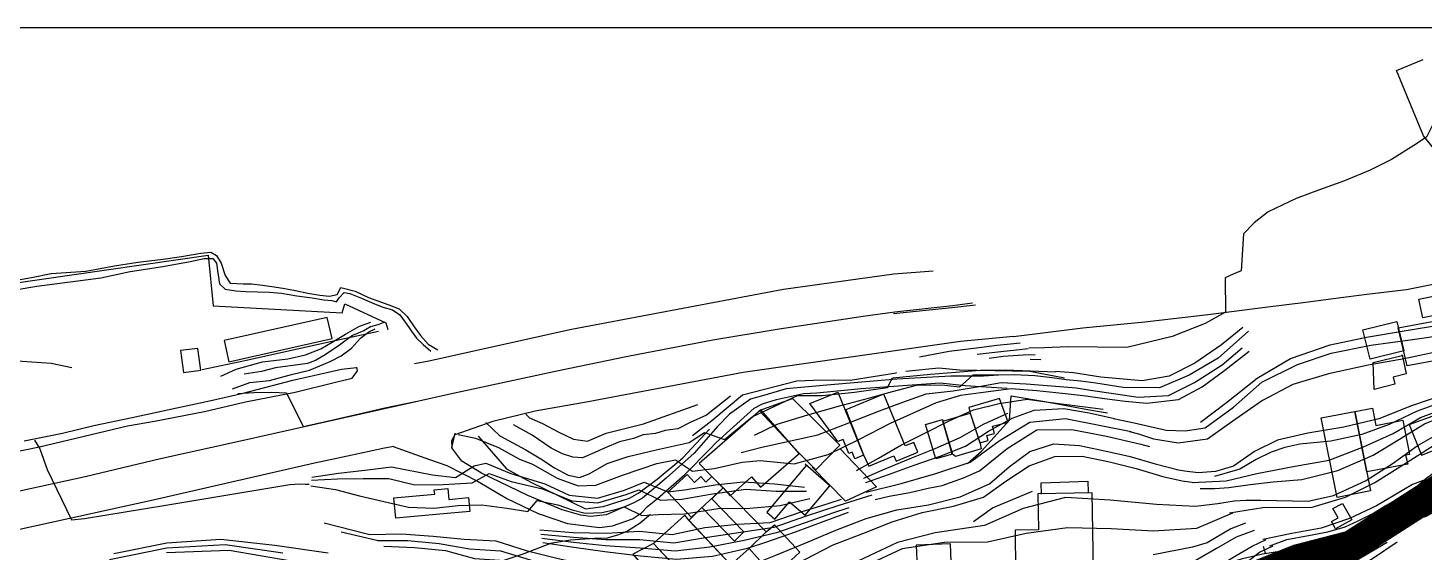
# Model space of a CAD drawing. Header units: millimetres. Extents: x 387 to 811, y 539 to 827.
# Drawn here: x 716.45 to 722.88, y 690.21 to 692.63 of the extents above; entities that cross this region are included whole.
import ezdxf

# ---------------------------------------------------------------- set-up
doc = ezdxf.new("R2010")
doc.units = ezdxf.units.MM
doc.layers.add('7', color=8, linetype='Continuous')

msp = doc.modelspace()

# ---------------------------------------------------------------- linework, layer by layer
msp.add_line((725.7637, 692.6285, 74.5159), (712.1715, 692.6285, 74.5159))
at = {"layer": '7', "extrusion": (0.029306, 0.001412, 0.999569)}
for points, elevation in [([(656.4904, -753.3362), (656.3698, -753), (656.5411, -752.8744), (656.8467, -752.7648), (656.8915, -752.8897)], 95.4171), ([(656.7737, -753.0209), (656.6901, -752.975), (656.5339, -752.8878), (656.4989, -752.8274), (656.4396, -752.7213), (656.394, -752.6207), (656.3518, -752.4999), (656.3156, -752.3827), (656.2801, -752.2733), (656.2259, -752.1414), (656.1772, -752.0754), (656.1296, -752.0233), (655.96, -752.0047), (655.947, -751.9665), (655.9312, -751.9297), (655.774, -751.9242), (655.7259, -751.8273), (655.6738, -751.6723), (655.6333, -751.461), (655.6495, -751.1895), (655.6489, -751.0822), (655.6507, -751.0103)], 95.4171), ([(655.7082, -750.9423), (655.7335, -751.2632), (655.7465, -751.5501), (655.767, -751.8555), (655.7873, -752.1067), (655.8014, -752.2958), (655.8116, -752.4213), (655.8259, -752.5897), (655.8374, -752.7614), (655.8599, -752.9085), (655.8815, -753.0653), (655.8998, -753.2087), (655.9125, -753.3081), (655.9415, -753.4563), (655.974, -753.5822), (656.0106, -753.7149), (656.0405, -753.837)], 95.4171), ([(655.2142, -745.2596), (656.0682, -745.2325), (656.2613, -747.259), (656.0273, -747.2698), (655.9653, -747.8623), (656.0072, -747.8764), (655.9109, -748.0615), (655.8797, -748.0693)], 95.2605), ([(655.3084, -751.3844), (655.284, -751.4783), (655.2428, -751.6242), (655.2363, -751.7119), (655.2456, -751.8037), (655.3351, -751.939), (655.4426, -752.075), (655.5162, -752.2428), (655.5613, -752.4003), (655.5885, -752.5857), (655.6056, -752.7677), (655.6231, -752.9499), (655.643, -753.1318), (655.6726, -753.3127), (655.7365, -753.5124), (655.8091, -753.7087), (655.8425, -753.9166), (655.859, -754.0391)], 95.4171), ([(655.2722, -751.7845), (655.3572, -751.9079), (655.4625, -752.0552), (655.5452, -752.2125), (655.599, -752.3982), (655.6272, -752.5662), (655.6481, -752.7423), (655.668, -752.9188), (655.6892, -753.0952), (655.7174, -753.2709), (655.7747, -753.4701), (655.8388, -753.6673), (655.8694, -753.8735), (655.8868, -754.0081)], 95.4171), ([(655.7957, -754.1096), (655.7908, -754.067), (655.7718, -753.901), (655.7541, -753.7377), (655.6935, -753.5723), (655.6433, -753.4121), (655.5998, -753.2488), (655.5739, -753.0805), (655.548, -752.9101), (655.5197, -752.7358), (655.4971, -752.5677), (655.4661, -752.3844), (655.4254, -752.2179), (655.3582, -752.0746), (655.2778, -751.9439), (655.1929, -751.8119), (655.1808, -751.6771), (655.2048, -751.5654), (655.2312, -751.4978), (655.2446, -751.4567)], 95.4171), ([(655.7028, -752.8297), (655.79, -752.8165), (655.8107, -752.9522), (655.7265, -752.9852), (655.7028, -752.8297)], 95.4171), ([(655.6422, -754.2805), (655.6393, -754.2263), (655.6315, -754.0988), (655.6202, -753.9436), (655.5901, -753.7525), (655.5435, -753.5862), (655.496, -753.423), (655.4511, -753.2696), (655.399, -753.0967), (655.3491, -752.9238), (655.3016, -752.7585), (655.2483, -752.605), (655.2183, -752.4421), (655.1985, -752.2763), (655.1729, -752.1343), (655.1253, -752.0255), (655.0631, -751.9256), (655.0424, -751.8419), (655.0405, -751.7624), (655.0509, -751.7003), (655.059, -751.6623)], 95.4171), ([(655.4867, -752.7478), (655.6636, -752.7152), (655.6939, -752.9396), (655.6229, -752.9488), (655.5726, -752.975), (655.5749, -752.9922), (655.52, -752.9996), (655.4867, -752.7478)], 95.4171), ([(655.6996, -751.9996), (655.6246, -751.8976), (655.546, -751.7712), (655.4914, -751.6498), (655.4758, -751.5249), (655.5019, -751.3351), (655.5271, -751.2107), (655.5373, -751.1282)], 95.4171), ([(655.6801, -752.0247), (655.5632, -751.8789), (655.4919, -751.7419), (655.4392, -751.6029), (655.4493, -751.4353), (655.4761, -751.3111), (655.4871, -751.2429), (655.4979, -751.1748)], 95.4171), ([(654.9967, -751.733), (654.9978, -751.8889), (655.0235, -752.032), (655.0483, -752.2014), (655.069, -752.3674), (655.1235, -752.5288), (655.1777, -752.6679), (655.246, -752.7972), (655.3022, -752.9739), (655.3511, -753.146), (655.3987, -753.3111), (655.4523, -753.478), (655.5009, -753.6441), (655.5453, -753.8064), (655.5736, -753.9783)], 95.4171), ([(655.6182, -754.2626), (655.6101, -754.1058), (655.595, -753.9421), (655.57, -753.7833), (655.5124, -753.583), (655.4609, -753.4161), (655.4182, -753.2683), (655.3746, -753.1219), (655.323, -752.938), (655.2752, -752.7839), (655.2205, -752.6518), (655.1807, -752.5239), (655.1563, -752.3792), (655.1487, -752.2367), (655.137, -752.1659), (655.1186, -752.1024), (655.088, -752.0314), (655.0481, -751.9543), (655.0199, -751.8367)], 95.4171), ([(654.6367, -752.1307), (654.6691, -752.2635), (654.6941, -752.3303), (654.7084, -752.3835), (654.7301, -752.4386), (654.7456, -752.4733), (654.7618, -752.5144), (654.7854, -752.5519), (654.8166, -752.6031), (654.8472, -752.6481), (654.8848, -752.7054), (654.9178, -752.7495), (654.9626, -752.807), (654.9913, -752.8505), (655.0232, -752.9009), (655.0493, -752.9406), (655.0802, -753.0006), (655.1179, -753.0818), (655.1348, -753.1268), (655.1669, -753.2226), (655.1956, -753.3138), (655.2346, -753.417), (655.2691, -753.4998), (655.3073, -753.6022), (655.3425, -753.7113), (655.3731, -753.8072), (655.3996, -753.8753), (655.4292, -753.9689), (655.4543, -754.0436), (655.4859, -754.1299), (655.5092, -754.2087), (655.5361, -754.2982), (655.5596, -754.37), (655.5601, -754.3719)], 95.4171), ([(655.525, -752.5786), (655.6616, -752.5524), (655.6916, -752.7099), (655.5553, -752.7352), (655.525, -752.5786)], 95.4171), ([(655.4586, -751.2191), (655.4442, -751.2852), (655.4217, -751.4006), (655.4023, -751.502), (655.4032, -751.643), (655.4566, -751.7657), (655.5321, -751.8971), (655.6049, -751.993)], 95.4171), ([(654.9671, -751.767), (654.9648, -751.836), (654.966, -751.9005), (654.9751, -751.9991), (654.9827, -752.1047), (654.9868, -752.2384), (655.0197, -752.4054), (655.0821, -752.5709), (655.1504, -752.6962), (655.2152, -752.8147), (655.2806, -752.998), (655.3414, -753.2051), (655.3863, -753.3585), (655.4335, -753.5326), (655.4853, -753.6846), (655.5325, -753.8986), (655.5519, -754.0146)], 95.4171), ([(654.8947, -751.8449), (654.9037, -751.9208), (654.904, -751.9768), (654.9006, -752.0437), (654.886, -752.2627), (654.9063, -752.3807), (654.9657, -752.5303), (655.039, -752.6564), (655.116, -752.7765), (655.1723, -752.8856), (655.2339, -753.054), (655.3044, -753.2755), (655.3696, -753.5261), (655.4232, -753.693), (655.4633, -753.8705), (655.4989, -754.0342), (655.532, -754.2071), (655.5196, -754.2337)], 95.4171), ([(655.42, -751.2622), (655.4028, -751.3471), (655.386, -751.4423), (655.3725, -751.5409), (655.3823, -751.6877), (655.4349, -751.7989), (655.5066, -751.9077), (655.5892, -752.0235)], 95.4171), ([(654.8485, -751.8974), (654.8657, -752.0524), (654.8562, -752.2791), (654.8952, -752.435), (654.9571, -752.5735), (655.0395, -752.721), (655.1163, -752.8557), (655.1788, -752.9855), (655.2418, -753.1795), (655.2933, -753.3446), (655.3386, -753.5227), (655.3787, -753.6606), (655.417, -753.8214), (655.4453, -753.9221), (655.4685, -754.0033), (655.4813, -754.075), (655.4806, -754.1197), (655.3718, -754.1613)], 95.4171), ([(655.5343, -752.7266), (655.5374, -752.7269), (655.449, -752.741), (655.4375, -752.681), (655.4037, -752.6874), (655.3852, -752.5906), (655.5085, -752.5916), (655.5343, -752.7266)], 95.4171), ([(655.2654, -752.3407), (655.2878, -752.497), (654.9192, -752.5512), (654.896, -752.3956), (655.2654, -752.3407)], 95.4171), ([(655.2878, -752.497), (655.2996, -752.5788), (655.2188, -752.5909), (655.2374, -752.7152), (655.0781, -752.7391), (655.0753, -752.7198), (655.033, -752.7282), (655.033, -752.7282), (655.0069, -752.5392), (655.2878, -752.497)], 95.4171), ([(655.0718, -752.7944), (655.1007, -752.8771), (655.147, -752.8608), (655.1705, -752.9138), (655.2548, -752.872), (655.2144, -752.7422), (655.2156, -752.7439), (655.0718, -752.7944)], 95.4171), ([(654.9552, -752.7961), (654.9385, -752.7452), (654.8494, -752.5753), (654.7961, -752.4487), (654.7588, -752.3164), (654.7407, -752.1801), (654.7184, -752.0446)], 95.4171), ([(654.6879, -752.0751), (654.7135, -752.1547), (654.7268, -752.2553), (654.7394, -752.346), (654.7589, -752.4274), (654.7838, -752.4875), (654.8142, -752.5564), (654.8473, -752.6162), (654.8696, -752.6625), (654.8753, -752.692), (654.7823, -752.7556), (654.7887, -752.8009), (654.8131, -752.8472), (654.8522, -752.9275), (654.8886, -752.9961)], 95.4171), ([(654.7526, -752.3816), (654.7865, -752.3651), (654.8015, -752.396), (654.8454, -752.3746), (654.8677, -752.4203), (654.7899, -752.4583), (654.7526, -752.3816)], 95.4171), ([(654.5078, -752.2757), (654.5707, -752.4096), (654.6787, -752.6173)], 95.4171), ([(654.4934, -752.2926), (654.5158, -752.3537), (654.559, -752.4582), (654.6096, -752.5499), (654.6781, -752.662)], 95.4171)]:
    msp.add_lwpolyline(points, dxfattribs=dict(at, elevation=elevation))
at = {"layer": '7', "const_width": 0.1416, "elevation": 74.5159}
msp.add_lwpolyline([(716.2757, 689.4368), (716.5202, 689.6104), (716.7883, 689.6972), (717.1194, 689.7366), (717.3954, 689.6262), (718.042, 689.3421), (718.2706, 689.2869), (718.4126, 689.2711), (718.9172, 689.3263), (719.6145, 689.5011), (720.4267, 689.8246), (720.7736, 689.864), (721.2861, 689.8088), (721.4095, 689.8091), (721.788, 689.9748), (722.3005, 690.18), (722.5452, 690.2434), (723.1131, 690.6074), (724.5683, 691.1935), (725.2693, 691.3623)], dxfattribs=at)
at = {"layer": '7'}
for points in [[(716.6529, 691.0633, 73.404), (716.5566, 691.0831, 73.4075), (716.1996, 691.1079, 73.4154), (715.4579, 691.223, 73.4352), (715.3642, 691.2967, 73.4325), (714.9609, 691.5784, 73.4242), (714.7222, 691.7369, 73.4204), (714.3314, 692.078, 73.4302), (714.2786, 692.1896, 73.4332), (714.2549, 692.3481, 73.4355)], [(716.2995, 691.4075, 73.3686), (716.4915, 691.439, 73.3629), (716.785, 691.4781, 73.3542), (716.9201, 691.5068, 73.3502), (717.0711, 691.5289, 73.3458), (717.1968, 691.5523, 73.342), (717.2621, 691.5671, 73.3401), (717.3022, 691.5659, 73.3389), (717.3191, 691.5448, 73.3385), (717.3254, 691.5004, 73.3383), (717.3323, 691.4502, 73.3382), (717.3579, 691.4259, 73.3375), (717.4068, 691.4178, 73.3361), (717.4514, 691.4147, 73.3348), (717.509, 691.4123, 73.3331), (717.5626, 691.4117, 73.3315), (717.6174, 691.4073, 73.3299), (717.6883, 691.3938, 73.3279), (717.7588, 691.3849, 73.3258), (717.8125, 691.3758, 73.3242), (717.8494, 691.3735, 73.3232), (717.8716, 691.3667, 73.3225), (717.8834, 691.3845, 73.3221), (717.9061, 691.4091, 73.3214), (717.9321, 691.4059, 73.3207), (717.9862, 691.3843, 73.3191), (718.036, 691.3623, 73.3177), (718.0842, 691.3424, 73.3163), (718.129, 691.3299, 73.315), (718.1627, 691.307, 73.3141), (718.1878, 691.2739, 73.3134), (718.2168, 691.2314, 73.3126), (718.2391, 691.1988, 73.312), (718.27, 691.1704, 73.3111), (718.3063, 691.1393, 73.3101)], [(716.3803, 691.4637, 73.3437), (716.4658, 691.4785, 73.3411), (716.5571, 691.4969, 73.3384), (716.7165, 691.5087, 73.3337), (716.8482, 691.533, 73.3299), (716.956, 691.5493, 73.3267), (717.0721, 691.5637, 73.3232), (717.1566, 691.575, 73.3208), (717.247, 691.5909, 73.3181), (717.2918, 691.5955, 73.3168), (717.3188, 691.581, 73.316), (717.3406, 691.545, 73.3154), (717.3591, 691.4874, 73.3149), (717.3819, 691.4529, 73.3143), (717.4412, 691.4491, 73.3126), (717.4803, 691.4491, 73.3114), (717.5305, 691.4443, 73.31), (717.5732, 691.4372, 73.3087), (717.6243, 691.4303, 73.3072), (717.6829, 691.4184, 73.3055), (717.7384, 691.4067, 73.3039), (717.7951, 691.3979, 73.3023), (717.8393, 691.3925, 73.301), (717.8738, 691.4005, 73.3), (717.8904, 691.4321, 73.2994), (717.9579, 691.4156, 73.2975), (718.0187, 691.3874, 73.2957), (718.0575, 691.3725, 73.2946), (718.1127, 691.3536, 73.293), (718.1603, 691.3339, 73.2917), (718.1969, 691.2994, 73.2906), (718.2296, 691.2519, 73.2897), (718.2582, 691.2113, 73.289), (718.2938, 691.1712, 73.288), (718.3381, 691.1461, 73.2867)], [(718.2302, 691.083, 73.4807), (718.2302, 691.083, 73.4807), (718.2967, 691.0944, 73.4771), (718.9529, 691.2408, 73.4373), (719.9299, 691.4254, 73.4007), (720.438, 691.4955, 73.3736), (720.6191, 691.5103, 73.3535)], [(716.3262, 690.4784, 73.6383), (716.7133, 690.5626, 73.6017), (717.0603, 690.6445, 73.5717), (717.4156, 690.7228, 73.5437), (718.4009, 690.9451, 73.4727), (718.8942, 691.05, 73.4507), (719.2128, 691.1168, 73.4402), (719.6053, 691.1913, 73.4101), (719.9104, 691.2431, 73.4029), (720.2974, 691.301, 73.3868), (720.4422, 691.3204, 73.3834), (720.7086, 691.3495, 73.367), (720.8, 691.3623, 73.3529)], [(720.8138, 691.3508, 73.3547), (720.7061, 691.3388, 73.1946), (720.4372, 691.3109, 73.2025)], [(717.252, 691.055, 73.4605), (717.4568, 691.0975, 73.467), (717.8223, 691.1795, 73.4972), (718.0641, 691.231, 73.4936)], [(717.338, 691.0249, 73.4284), (717.4094, 691.0561, 73.4263), (717.53, 691.0902, 73.4227), (717.6463, 691.1045, 73.4192), (717.7288, 691.1223, 73.4168), (717.7986, 691.1498, 73.4147), (717.8506, 691.1813, 73.4131), (717.9123, 691.218, 73.4113), (717.977, 691.2552, 73.4093), (718.0288, 691.2738, 73.4078)], [(717.3925, 690.966, 73.4717), (717.472, 690.9947, 73.4694), (717.5619, 691.005, 73.4667), (717.6638, 691.0321, 73.4637), (717.7474, 691.0513, 73.4612), (717.8421, 691.0916, 73.4584), (717.8933, 691.1186, 73.4569), (717.9406, 691.1539, 73.4554), (717.9825, 691.199, 73.4541), (718.0202, 691.229, 73.453), (718.0493, 691.2423, 73.4521)], [(718.0921, 691.2728, 73.4284), (718.0612, 691.2609, 73.4293), (718.0274, 691.2517, 73.4303), (717.9971, 691.234, 73.4312), (717.9443, 691.2111, 73.4328), (717.8849, 691.1672, 73.4346), (717.8194, 691.1228, 73.4366), (717.7742, 691.0963, 73.4379), (717.738, 691.0824, 73.439), (717.5897, 691.063, 73.4434), (717.5255, 691.0456, 73.4453), (717.4452, 691.0336, 73.4477)], [(720.9894, 691.2068, 73.3361), (720.7459, 691.1838, 73.3707), (719.7439, 691.0409, 73.4153), (719.0305, 690.9066, 73.4422), (718.7867, 690.8629, 73.2515), (718.5914, 690.8152, 73.2573), (718.4166, 690.7547, 73.4687), (718.4007, 690.7259, 73.4697), (718.4023, 690.6948, 73.4809)], [(720.5568, 691.1139, 73.2217), (720.6925, 691.1389, 73.2177), (720.8314, 691.1568, 73.2136), (720.913, 691.1675, 73.2112), (720.9751, 691.173, 73.2094), (721.0206, 691.1775, 73.208)], [(720.8226, 691.1257, 73.2363), (720.9308, 691.1374, 73.2332), (721.0026, 691.1454, 73.231), (721.057, 691.1525, 73.2294)], [(720.8767, 691.1071, 73.2572), (720.9422, 691.1162, 73.2553), (721.034, 691.1232, 73.2526), (721.0885, 691.1236, 73.251)], [(721.1159, 691.1004, 73.2726), (721.0657, 691.1017, 73.2741)], [(716.2911, 690.6565, 73.6382), (716.5027, 690.6982, 73.6221), (716.9092, 690.796, 73.5835), (717.0325, 690.8177, 73.5725), (717.2625, 690.8617, 73.5464), (717.4519, 690.9066, 73.5289), (717.6811, 690.9514, 73.5075), (717.8673, 690.9975, 73.4921), (717.9435, 691.0155, 73.4851), (717.9676, 691.0493, 73.4848), (717.9662, 691.0548, 73.4849), (717.9642, 691.0665, 73.4851)], [(716.433, 690.7263, 73.6537), (716.6091, 690.7612, 73.6364), (716.7531, 690.7974, 73.6227), (716.9301, 690.834, 73.5966), (717.0925, 690.8697, 73.5821), (717.2862, 690.9105, 73.5642), (717.441, 690.9455, 73.559), (717.6701, 691.0066, 73.5423), (717.8941, 691.0571, 73.5078), (717.9626, 691.0638, 73.5056)], [(720.9199, 691.0291, 73.3624), (720.851, 691.024, 73.3649), (720.7008, 691.0251, 73.3639), (720.4524, 691.0101, 73.364), (720.1298, 690.9828, 73.3758), (719.9429, 690.9661, 73.3893), (719.8437, 690.9376, 73.3925), (719.7781, 690.9185, 73.3969), (719.6809, 690.8501, 73.4151), (719.6267, 690.7929, 73.4229), (719.5184, 690.6699, 73.4585), (719.3898, 690.5549, 73.4838), (719.2802, 690.4631, 73.5109), (719.2403, 690.4404, 73.5141), (719.1132, 690.3861, 73.5428), (719.0408, 690.3781, 73.5454), (718.9961, 690.3836, 73.5472), (718.9103, 690.4093, 73.551), (718.7526, 690.474, 73.5356), (718.5392, 690.5772, 73.5141), (718.4481, 690.633, 73.5052), (718.4023, 690.6948, 73.4809), (718.4185, 690.7616, 73.4727)], [(718.5583, 690.8112, 73.3929), (718.6228, 690.7497, 73.3911), (718.7438, 690.6849, 73.3877), (718.8119, 690.6435, 73.3857), (718.8754, 690.6015, 73.3839), (718.9383, 690.5683, 73.3821), (718.9899, 690.5582, 73.3806), (719.0354, 690.575, 73.3793), (719.1176, 690.622, 73.3768), (719.2143, 690.6548, 73.3739), (719.3433, 690.6856, 73.3701), (719.4959, 690.7189, 73.3656), (719.5665, 690.7655, 73.3634), (719.658, 690.7322, 73.3608), (719.7861, 690.837, 73.3569), (719.9938, 690.9361, 73.3507), (720.1087, 690.9353, 73.3473), (720.2573, 690.9504, 73.3429), (720.4095, 690.9722, 73.3384), (720.4328, 691.0165, 73.3377), (720.6068, 691.0337, 73.3325), (720.722, 691.0431, 73.3292), (720.8371, 691.0523, 73.3258), (720.9521, 691.0537, 73.3224), (721.0675, 691.0493, 73.319), (721.1828, 691.045, 73.3156)], [(719.5109, 690.7516, 73.3821), (719.6007, 690.82, 73.4218), (719.7416, 690.9389, 73.3926), (719.9908, 691.0024, 73.3619), (720.0675, 691.0067, 73.3592), (720.1616, 691.0073, 73.356), (720.2368, 691.0057, 73.358), (720.4493, 691.0403, 73.3553), (720.45, 691.0411, 73.3553)], [(721.2318, 691.0079, 73.3367), (721.1673, 691.0171, 73.3386), (721.0871, 691.0258, 73.3409), (720.994, 691.0305, 73.3436), (720.8024, 691.0296, 73.3492), (720.7399, 690.9744, 73.3512), (720.6586, 690.9837, 73.3535), (720.5405, 690.981, 73.357), (720.4304, 690.9519, 73.3603), (720.3204, 690.9221, 73.3635), (720.1813, 690.8848, 73.3677), (720.0412, 690.8451, 73.3718), (719.8987, 690.8016, 73.3761), (719.7946, 690.7516, 73.3792)], [(720.4939, 691.0475, 73.3538), (720.6453, 691.0622, 73.3531), (720.7407, 691.0532, 73.3587), (721.0651, 691.0479, 73.3588), (721.1843, 691.0241, 73.3614), (721.2247, 691.0165, 73.3795)], [(718.1325, 690.7005, 73.4892), (718.2992, 690.6403, 73.493), (718.3798, 690.613, 73.4985), (718.5233, 690.5398, 73.5096), (718.6554, 690.4612, 73.5279), (718.7995, 690.3917, 73.5435), (718.9358, 690.3457, 73.551), (719.0821, 690.3276, 73.5452), (719.1418, 690.3356, 73.543), (719.234, 690.3666, 73.5377), (719.2766, 690.3944, 73.5367), (719.3035, 690.4245, 73.5341), (719.3496, 690.461, 73.5217), (719.4758, 690.5722, 73.4853), (719.5907, 690.6882, 73.4582), (719.6196, 690.7182, 73.4443), (719.7955, 690.8772, 73.3978), (719.834, 690.8966, 73.3922), (719.8985, 690.9168, 73.3833), (720.0229, 690.9448, 73.3724), (720.0841, 690.9475, 73.3702), (720.2875, 690.9683, 73.3629), (720.6513, 690.9944, 73.3584), (720.767, 690.9821, 73.3607), (720.9599, 690.9699, 73.1877)], [(718.4317, 690.7564, 73.464), (718.511, 690.7386, 73.4617), (718.6177, 690.6956, 73.4586), (718.7134, 690.6425, 73.4559), (718.7735, 690.6186, 73.4542), (718.8877, 690.5553, 73.4509), (718.9838, 690.5189, 73.4482), (719.0661, 690.5219, 73.4457), (719.1878, 690.5684, 73.4421), (719.3469, 690.6228, 73.4374), (719.4331, 690.6384, 73.4348), (719.5108, 690.5861, 73.4326), (719.6107, 690.5998, 73.4297), (719.7396, 690.6278, 73.4258), (719.8223, 690.6359, 73.4234), (719.979, 690.6203, 73.4188), (720.1356, 690.6634, 73.4142), (720.2805, 690.7345, 73.4098), (720.4231, 690.8083, 73.4056), (720.5291, 690.8561, 73.4024), (720.635, 690.9034, 73.3992), (720.7461, 690.9369, 73.3959), (720.8627, 690.9518, 73.3925), (720.9792, 690.9671, 73.389), (721.0961, 690.958, 73.3856), (721.2131, 690.9457, 73.3822), (721.3241, 690.9344, 73.379)], [(719.7352, 690.6728, 73.4035), (719.8305, 690.6969, 73.4006), (720.0884, 690.7543, 73.393), (720.2309, 690.8096, 73.3888), (720.3717, 690.8653, 73.3845), (720.4797, 690.9042, 73.3813), (720.5877, 690.9423, 73.3781), (720.7118, 690.9565, 73.3744), (720.8218, 690.9748, 73.3712), (720.932, 690.9954, 73.3679), (721.0482, 690.9898, 73.3645), (721.1646, 690.9803, 73.3611), (721.2787, 690.9709, 73.3578)], [(717.4174, 690.9439, 73.4935), (717.4899, 690.9499, 73.4914), (717.5737, 690.9505, 73.4889), (717.6402, 690.948, 73.4869), (717.7174, 690.7925, 73.4849), (717.8087, 690.8119, 73.4822), (717.9752, 690.8502, 73.4773), (718.0943, 690.8782, 73.4737), (718.2357, 690.9084, 73.4695)], [(719.6863, 690.9319, 73.3148), (719.5754, 690.8447, 73.3182), (719.4995, 690.8105, 73.3204), (719.4441, 690.7819, 73.3221), (719.3845, 690.7747, 73.3239), (719.3409, 690.7602, 73.3252), (719.2842, 690.7546, 73.3268), (719.2386, 690.7377, 73.3282), (719.1742, 690.7225, 73.3301), (719.109, 690.6938, 73.3321), (719.0604, 690.6733, 73.3335), (719.0047, 690.6489, 73.3352), (718.9604, 690.6509, 73.3365), (718.9116, 690.667, 73.3379), (718.8604, 690.6925, 73.3394), (718.7718, 690.7528, 73.3419), (718.6867, 690.8003, 73.3443)], [(720.2656, 690.5904, 73.4554), (720.367, 690.6474, 73.4523), (720.4742, 690.7076, 73.4491), (720.584, 690.763, 73.4458), (720.6937, 690.8188, 73.4425), (720.8048, 690.8697, 73.4391), (720.923, 690.8983, 73.4356), (721.0519, 690.9185, 73.4318), (721.1499, 690.9049, 73.429), (721.3067, 690.8852, 73.4244), (721.4025, 690.8728, 73.4216)], [(720.7779, 690.6226, 73.592), (720.8414, 690.6782, 73.5898), (720.9704, 690.8213, 73.5656), (720.9783, 690.9344, 73.4512), (721.1334, 690.9071, 73.4458), (721.3388, 690.8693, 73.439), (721.4221, 690.8551, 73.4357)], [(718.7428, 690.8491, 73.2753), (718.7595, 690.8327, 73.2748), (718.8199, 690.8057, 73.2731), (718.8947, 690.7664, 73.2709), (718.9634, 690.7347, 73.269), (719.0278, 690.7247, 73.2671), (719.1139, 690.7622, 73.2645), (719.2848, 690.8048, 73.2594), (719.5352, 690.8946, 73.252)], [(720.3006, 690.554, 73.4993), (720.3979, 690.5968, 73.4963), (720.5128, 690.6452, 73.4929), (720.6287, 690.6913, 73.4894), (720.7431, 690.7412, 73.486), (720.8505, 690.8035, 73.4828), (720.9628, 690.8533, 73.4794)], [(720.3093, 690.5348, 73.5215), (720.4135, 690.5715, 73.5184), (720.5321, 690.6141, 73.5148), (720.6513, 690.6554, 73.5113), (720.7676, 690.7024, 73.5078), (720.8737, 690.7704, 73.5046), (720.9825, 690.8309, 73.5013), (721.0843, 690.8671, 73.4983), (721.2219, 690.8753, 73.4942), (721.3386, 690.8548, 73.4908), (721.4548, 690.8289, 73.4875)], [(718.5243, 690.7474, 73.4945), (718.6542, 690.5977, 73.5322), (718.7659, 690.5354, 73.5463), (719.0173, 690.4139, 73.5642), (719.0997, 690.4236, 73.5591), (719.1574, 690.4418, 73.5504), (719.2201, 690.4627, 73.5394), (719.2643, 690.4876, 73.5335), (719.348, 690.5507, 73.5173), (719.4665, 690.6475, 73.4866), (719.5895, 690.7805, 73.4401)], [(720.3113, 690.4903, 73.5663), (720.472, 690.5299, 73.5616), (720.6321, 690.5759, 73.5568), (720.7897, 690.6282, 73.5521), (720.9239, 690.7262, 73.548), (721.0645, 690.8132, 73.5438), (721.229, 690.8299, 73.5389), (721.3921, 690.7979, 73.5342), (721.5314, 690.7688, 73.5302)], [(720.3515, 690.4564, 73.6101), (720.4166, 690.471, 73.6081), (720.5124, 690.4889, 73.6053), (720.5957, 690.5084, 73.6028), (720.6602, 690.5212, 73.6009), (720.759, 690.5566, 73.598), (720.8335, 690.5888, 73.5958), (720.9596, 690.6914, 73.5919), (721.0968, 690.7765, 73.5878), (721.2583, 690.7794, 73.583), (721.4179, 690.7479, 73.5784), (721.5766, 690.7105, 73.5738), (721.6155, 690.7011, 73.5727)], [(716.4808, 690.73, 73.611), (716.5049, 690.6903, 73.6103), (716.5386, 690.5943, 73.6095), (716.6502, 690.3621, 73.6065), (716.7102, 690.3687, 73.6048), (717.0849, 690.4307, 73.5937), (717.6562, 690.5247, 73.5768), (717.7018, 690.5292, 73.5755), (717.7288, 690.5272, 73.5747), (717.7456, 690.5262, 73.5742)], [(719.462, 690.0969, 73.704), (719.6112, 690.1089, 73.6996), (719.7559, 690.1439, 73.6953), (719.8948, 690.1994, 73.6911), (720.0328, 690.2573, 73.687), (720.1707, 690.3152, 73.6829), (720.3109, 690.3684, 73.6787), (720.4518, 690.4089, 73.6745), (720.5982, 690.4325, 73.6702), (720.7431, 690.4691, 73.6659), (720.8781, 690.529, 73.6618), (720.9688, 690.6063, 73.6591), (721.0647, 690.6771, 73.6562), (721.175, 690.7121, 73.6529), (721.2934, 690.7044, 73.6494), (721.4105, 690.681, 73.646), (721.527, 690.6546, 73.6426), (721.6416, 690.6207, 73.6393), (721.7489, 690.5934, 73.6362)], [(718.1359, 690.7012, 73.4786), (718.1187, 690.6978, 73.4791), (718.0921, 690.6932, 73.4801), (717.9224, 690.6553, 73.4948), (717.7694, 690.6231, 73.5137), (717.14, 690.4796, 73.5709), (717.0127, 690.4509, 73.5911), (715.7598, 690.1754, 73.7058)], [(719.4726, 690.0037, 73.7487), (719.6177, 690.0266, 73.7444), (719.7605, 690.061, 73.7401), (719.8973, 690.1126, 73.7361), (720.0278, 690.1797, 73.7321), (720.1585, 690.2468, 73.7282), (720.2957, 690.2999, 73.7241), (720.4301, 690.3534, 73.7201), (720.5685, 690.3966, 73.716), (720.7125, 690.425, 73.7117), (720.8517, 690.4663, 73.7076), (720.9546, 690.5412, 73.7045), (721.0609, 690.6116, 73.7012), (721.1791, 690.6541, 73.6977), (721.3055, 690.656, 73.694), (721.4309, 690.6302, 73.6904), (721.5548, 690.5989, 73.6868), (721.6772, 690.5625, 73.6832), (721.7656, 690.5428, 73.6807), (721.8238, 690.5347, 73.679)], [(720.189, 690.691, 73.6298), (720.3587, 690.5154, 73.6289), (720.2158, 690.4492, 73.6367), (720.0626, 690.605, 73.6527), (720.0626, 690.605, 73.6527)], [(717.7565, 690.5457, 73.5514), (717.8755, 690.5522, 73.5479), (717.9939, 690.5523, 73.5444), (718.1123, 690.5533, 73.541), (718.2316, 690.524, 73.5375), (718.3618, 690.5261, 73.5337), (718.4963, 690.533, 73.5297), (718.5745, 690.5754, 73.5274), (718.6756, 690.5387, 73.5245), (718.8193, 690.5049, 73.5203), (718.9551, 690.4497, 73.5164), (719.0756, 690.4404, 73.5129), (719.206, 690.4798, 73.509), (719.2631, 690.5013, 73.5073), (719.3632, 690.453, 73.5044), (719.4622, 690.4578, 73.5015), (719.6037, 690.482, 73.4973), (719.7571, 690.5038, 73.4928), (719.897, 690.4948, 73.4887), (720.0355, 690.4953, 73.4847)], [(717.7582, 690.5588, 73.5289), (717.8803, 690.5773, 73.5253), (718.0023, 690.5918, 73.5217), (718.1242, 690.6067, 73.5181), (718.313, 690.5693, 73.5126), (718.4197, 690.5573, 73.5095), (718.505, 690.6107, 73.5069), (718.5591, 690.6239, 73.5053), (718.6739, 690.576, 73.502), (718.8311, 690.528, 73.4975), (718.943, 690.4764, 73.4943), (719.0737, 690.4619, 73.4905), (719.1972, 690.4989, 73.4868), (719.2886, 690.5355, 73.4841), (719.397, 690.4914, 73.481), (719.4738, 690.5002, 73.4787), (719.6146, 690.5231, 73.4745), (719.745, 690.5374, 73.4707), (719.8882, 690.5278, 73.4665), (720.0272, 690.5125, 73.4625)], [(717.7532, 690.5197, 73.5964), (717.866, 690.5018, 73.5931), (717.9771, 690.4734, 73.5899), (718.0887, 690.4464, 73.5867), (718.2031, 690.4203, 73.5834), (718.3202, 690.4168, 73.5799), (718.4316, 690.4289, 73.5767), (718.5411, 690.4317, 73.5734), (718.6564, 690.4166, 73.5701), (718.7519, 690.4007, 73.5673), (718.7959, 690.4522, 73.5659), (718.8909, 690.4318, 73.5632), (718.9562, 690.4087, 73.5613), (719.0171, 690.394, 73.5595), (719.0935, 690.3965, 73.5573), (719.1557, 690.4108, 73.5555), (719.1967, 690.4232, 73.5542), (719.2775, 690.3821, 73.5519), (719.3533, 690.3872, 73.5497), (719.4737, 690.3908, 73.5462), (719.6285, 690.4154, 73.5416), (719.7749, 690.4158, 73.5373), (719.9149, 690.429, 73.5332), (720.0518, 690.4608, 73.5291)], [(721.119, 690.4816, 73.8177), (721.1167, 690.5338, 73.818), (721.3317, 690.5403, 73.8038), (721.3329, 690.4881, 73.8036)], [(719.1124, 690.2726, 73.6242), (719.269, 690.2725, 73.6196), (719.4242, 690.2574, 73.6151), (719.5793, 690.2834, 73.6105), (719.7331, 690.3055, 73.606), (719.8865, 690.3283, 73.6015), (720.0364, 690.3806, 73.597), (720.1869, 690.4308, 73.5925), (720.3386, 690.4779, 73.588)], [(719.1151, 690.3008, 73.6017), (719.2675, 690.3104, 73.5972), (719.4178, 690.295, 73.5928), (719.5672, 690.3276, 73.5884), (719.7178, 690.342, 73.5839), (719.8692, 690.3511, 73.5795), (720.0155, 690.4008, 73.5751), (720.1021, 690.4276, 73.5726), (720.1979, 690.4586, 73.5697)], [(721.9428, 690.4374, 73.7429), (721.8281, 690.4247, 73.7463), (721.6486, 690.4336, 73.7516), (721.4352, 690.4525, 73.7578), (721.2292, 690.4648, 73.7638), (721.0341, 690.4141, 73.7696), (720.8551, 690.3361, 73.775), (720.6288, 690.3022, 73.7817), (720.4556, 690.2577, 73.7868), (720.2728, 690.1718, 73.7923)], [(720.8056, 690.3549, 73.7943), (720.8921, 690.4175, 73.7915), (721.0767, 690.4947, 73.7855)], [(719.3179, 690.3874, 73.6189), (719.2698, 690.3473, 73.6294), (719.2112, 690.3103, 73.665), (719.1694, 690.2939, 73.6753), (719.1186, 690.2789, 73.6837), (719.06, 690.2763, 73.7103), (718.9485, 690.2691, 73.7435), (718.8569, 690.2534, 73.789), (718.7342, 690.206, 73.8066), (718.6373, 690.1731, 73.8144), (718.5017, 690.1244, 73.9378), (718.1046, 689.9978, 73.9891), (718.0819, 689.9922, 74.008), (718.0746, 689.988, 74.0194), (718.0538, 689.9672, 74.0694)], [(719.1067, 690.2161, 73.6693), (719.2716, 690.1963, 73.6645), (719.4373, 690.1821, 73.6597), (719.6032, 690.1947, 73.6548), (719.7639, 690.2327, 73.6501), (719.8489, 690.26, 73.6475), (719.9846, 690.3073, 73.6435), (720.1179, 690.3566, 73.6395), (720.2301, 690.3982, 73.6362)], [(719.1094, 690.2443, 73.6468), (719.2702, 690.2344, 73.6421), (719.4309, 690.2198, 73.6374), (719.5911, 690.239, 73.6327), (719.7485, 690.2692, 73.628), (719.9038, 690.3055, 73.6234), (720.0572, 690.3603, 73.6188), (720.1574, 690.3942, 73.6159), (720.2329, 690.4202, 73.6136)], [(721.9981, 690.3937, 73.7638), (721.833, 690.3224, 73.7688), (721.6341, 690.31, 73.7746), (721.4389, 690.3214, 73.7803), (721.2379, 690.3252, 73.7862), (721.047, 690.3003, 73.7918), (720.8696, 690.2601, 73.7971), (720.672, 690.2589, 73.8029), (720.4762, 690.229, 73.8087), (720.2923, 690.1432, 73.8142)], [(717.8144, 690.3485, 73.7519), (718.0118, 690.2987, 73.7462), (718.0247, 690.2957, 73.7458), (718.1702, 690.2989, 73.7416), (718.3162, 690.2872, 73.7373), (718.4597, 690.2737, 73.7331), (718.6049, 690.2653, 73.7289), (718.7447, 690.2214, 73.7248), (718.886, 690.1857, 73.7207), (719.029, 690.1536, 73.7166), (719.1717, 690.1218, 73.7125), (719.3165, 690.1004, 73.7082), (719.462, 690.0969, 73.704)], [(718.8078, 690.3166, 73.6107), (718.9614, 690.3049, 73.6062), (719.1151, 690.3008, 73.6017)], [(722.0584, 690.3466, 73.7846), (721.9907, 690.321, 73.7866), (721.881, 690.2574, 73.7899), (721.8134, 690.2365, 73.7919), (721.6322, 690.2019, 73.7973)], [(717.8333, 690.2098, 73.8637), (717.5865, 690.2447, 73.8709), (717.3387, 690.2728, 73.8782), (717.0903, 690.2555, 73.8855), (716.8455, 690.2062, 73.8927)], [(717.8934, 690.3073, 73.7721), (718.0569, 690.2683, 73.7674), (718.0596, 690.2678, 73.7673), (718.2004, 690.2667, 73.7632), (718.3445, 690.254, 73.759), (718.4831, 690.2295, 73.7549), (718.626, 690.2204, 73.7507), (718.7635, 690.1777, 73.7468), (718.9021, 690.1387, 73.7428), (719.0419, 690.1026, 73.7387), (719.1816, 690.0665, 73.7347), (719.3243, 690.0454, 73.7305), (719.4672, 690.0504, 73.7263)], [(718.8124, 690.2973, 73.633), (718.9623, 690.2821, 73.6286), (719.1124, 690.2726, 73.6242)], [(718.817, 690.2776, 73.6553), (718.9633, 690.2596, 73.6511), (719.1094, 690.2443, 73.6468)], [(718.8215, 690.258, 73.6777), (718.9642, 690.2368, 73.6735), (719.1067, 690.2161, 73.6693)], [(721.6643, 690.0042, 73.8639), (721.7132, 690.0274, 73.8624), (721.8092, 690.0848, 73.8595), (721.9189, 690.1397, 73.8562), (722.0146, 690.1986, 73.8534), (722.0892, 690.2416, 73.8511), (722.1535, 690.2719, 73.8492)], [(722.0984, 690.314, 73.8059), (722.0142, 690.2831, 73.8084), (721.9248, 690.2304, 73.8111), (721.7964, 690.1563, 73.8149)], [(717.6243, 690.2087, 73.8923), (717.3581, 690.2472, 73.9001), (717.0896, 690.2329, 73.908), (716.8258, 690.1777, 73.9158)], [(717.6619, 690.1728, 73.9137), (717.3773, 690.2217, 73.922), (717.0889, 690.2103, 73.9304)], [(718.0888, 690.2411, 73.7889), (718.2308, 690.2347, 73.7847), (718.3729, 690.221, 73.7806), (718.5066, 690.1852, 73.7767), (718.6468, 690.1756, 73.7726), (718.7823, 690.134, 73.7687), (718.9184, 690.0919, 73.7648), (719.0551, 690.0516, 73.7608), (719.1916, 690.0115, 73.7569), (719.3321, 689.9902, 73.7528), (719.4726, 690.0037, 73.7487)], [(720.5468, 690.0897, 74.0291), (720.5558, 689.9846, 74.0286), (720.7021, 689.9787, 74.0236), (720.7778, 689.9725, 74.021), (720.8524, 689.9597, 74.0183), (720.9161, 689.9442, 74.0161), (721.0113, 689.9265, 74.0128), (721.0844, 689.9138, 74.0103), (721.1625, 689.9053, 74.0075), (721.2292, 689.8989, 74.0029), (721.3235, 689.9004, 73.9862), (721.4207, 689.9154, 73.9831), (721.5041, 689.9403, 73.9802), (721.5796, 689.9716, 73.9777), (721.6621, 690.0059, 73.975), (721.743, 690.0473, 73.9724), (721.818, 690.0975, 73.9699), (721.8641, 690.1296, 73.9685), (721.9069, 690.1366, 73.9625), (721.9765, 690.1625, 73.9557), (722.0444, 690.1849, 73.9532), (722.1496, 690.2096, 73.9387), (722.1408, 690.24, 73.9391)], [(721.651, 689.963, 73.8868), (721.6692, 689.9137, 73.8863), (721.6958, 689.8639, 73.8856), (721.7326, 689.8796, 73.8845), (721.7779, 689.9026, 73.8831), (721.8261, 689.9235, 73.8817), (721.8855, 689.9494, 73.8799), (721.9681, 689.983, 73.8775), (722.0332, 690.0069, 73.8755), (722.1077, 690.0277, 73.8733), (722.0486, 690.1625, 73.8748), (722.0735, 690.1754, 73.8741), (722.1226, 690.214, 73.8726), (722.1861, 690.243, 73.8707)], [(722.1475, 690.2083, 73.8737), (722.2151, 690.2185, 73.8712)]]:
    msp.add_polyline3d(points, dxfattribs=at)
for points in [[(717.8508, 691.1976, 73.4708), (717.8279, 691.2953, 73.4399), (717.3534, 691.1889, 73.4535), (717.3758, 691.0912, 73.4667)], [(717.1662, 691.0416, 73.4738), (717.2458, 691.0516, 73.471), (717.2323, 691.1521, 73.4419), (717.1532, 691.1423, 73.4559)], [(720.19, 690.7068, 73.6347), (720.0782, 690.5934, 73.6383), (720.0021, 690.6701, 73.5547), (719.818, 690.8664, 73.6478), (719.9721, 690.9218, 73.6428)], [(720.299, 690.6604, 73.4354), (720.2583, 690.6438, 73.4366), (720.2458, 690.6743, 73.4354), (720.2306, 690.6681, 73.4359), (720.2045, 690.7329, 73.4381), (720.1803, 690.7231, 73.4388), (720.0515, 690.8992, 73.4179), (720.1802, 690.9513, 73.4248), (720.2989, 690.6602, 73.4354)], [(720.3922, 690.9418, 73.5629), (720.3876, 690.9396, 73.5765), (720.217, 690.8694, 73.5771), (720.298, 690.6627, 73.4355), (720.3237, 690.6103, 73.5436), (720.4389, 690.6579, 73.5401), (720.4492, 690.6328, 73.5437), (720.5486, 690.6739, 73.5407), (720.5296, 690.7195, 73.5423), (720.4906, 690.7034, 73.548)], [(720.7829, 690.88, 73.5311), (720.7898, 690.8535, 73.5372), (720.8347, 690.7176, 73.5372), (720.8729, 690.7279, 73.5361), (720.8666, 690.7507, 73.5367), (720.9024, 690.7605, 73.5356), (720.8933, 690.7934, 73.5365), (720.9643, 690.8128, 73.5344), (720.9246, 690.9212, 73.1888)], [(719.5417, 690.6219, 73.5578), (719.6011, 690.5613, 73.66), (719.6522, 690.5094, 73.6639), (719.6842, 690.4735, 73.5834), (719.783, 690.5601, 73.5653), (719.8245, 690.5125, 73.5584), (720.0022, 690.6682, 73.5547), (719.8253, 690.8701, 73.5628)], [(720.6635, 690.8167, 73.5412), (720.7899, 690.8533, 73.5372), (720.8359, 690.7141, 73.5372), (720.8411, 690.6891, 73.5411), (720.7218, 690.6544, 73.5449), (720.7075, 690.666, 73.5457)], [(720.5844, 690.8014, 73.5462), (720.6619, 690.8249, 73.5437), (720.6637, 690.8162, 73.5412), (720.7077, 690.6658, 73.539), (720.6324, 690.6432, 73.5414)], [(719.8536, 690.3972, 73.6562), (719.8906, 690.3659, 73.6545), (719.9582, 690.4455, 73.6683), (720.0303, 690.3849, 73.6788), (720.1434, 690.5192, 73.6715), (720.0302, 690.6188, 73.6453), (720.0367, 690.6144, 73.6451)], [(719.5058, 690.3728, 73.6467), (719.3975, 690.4894, 73.6373), (719.4856, 690.5709, 73.6353), (719.5194, 690.5347, 73.6447), (719.5488, 690.5619, 73.644), (719.5729, 690.5361, 73.6516), (719.6006, 690.5617, 73.66), (719.6523, 690.5092, 73.6572), (719.6522, 690.5094, 73.6639), (719.5051, 690.3736, 73.6467)], [(719.8495, 690.3077, 73.7269), (719.7712, 690.2308, 73.8094), (719.6871, 690.1555, 73.7437), (719.4946, 690.36, 73.7098), (719.5546, 690.4188, 73.6972), (719.7043, 690.2651, 73.7112), (719.7475, 690.3071, 73.7081), (719.5994, 690.4589, 73.6831), (719.6525, 690.5101, 73.6998)], [(718.1442, 690.3697, 73.6242), (718.1349, 690.4633, 73.6064), (718.3234, 690.4807, 73.5993), (718.3214, 690.5013, 73.5995), (718.3841, 690.5069, 73.5975), (718.3885, 690.4567, 73.5961), (718.4785, 690.4649, 73.5932), (718.4846, 690.4015, 73.6007), (718.3815, 690.3915, 73.6291)], [(721.3575, 690.1318, 73.9604), (721.3517, 690.4867, 73.9653), (721.102, 690.4826, 73.9632), (721.1049, 690.317, 73.9692), (720.9964, 690.3151, 73.971), (720.9993, 690.1261, 73.9674)], [(719.6701, 689.8922, 73.9259), (719.7621, 689.9713, 73.8858), (719.7109, 690.0256, 73.8886), (719.7635, 690.0763, 73.8964), (719.6871, 690.1555, 73.7437), (719.4934, 690.3613, 73.7099), (719.4757, 690.3838, 73.8097), (719.3311, 690.2535, 73.7926), (719.6714, 689.8906, 73.9259)], [(719.7712, 690.2308, 73.8094), (719.8502, 690.3072, 73.7268), (719.8879, 690.3397, 73.8134), (720.0048, 690.2133, 73.8158), (719.8851, 690.1037, 73.8273), (719.7703, 690.2318, 73.8094)], [(719.3313, 690.2535, 73.8016), (719.2356, 690.205, 73.809), (719.4444, 689.9611, 73.8974), (719.4742, 689.9298, 73.9094), (719.5583, 689.9848, 73.9158), (719.5729, 689.9963, 73.9068)], [(720.6986, 690.2518, 74.026), (720.5415, 690.2457, 74.0318), (720.5497, 690.0369, 74.0368), (720.7067, 690.043, 74.0263)]]:
    msp.add_polyline3d(points, close=True, dxfattribs=at)

doc.saveas('drawing.dxf')
